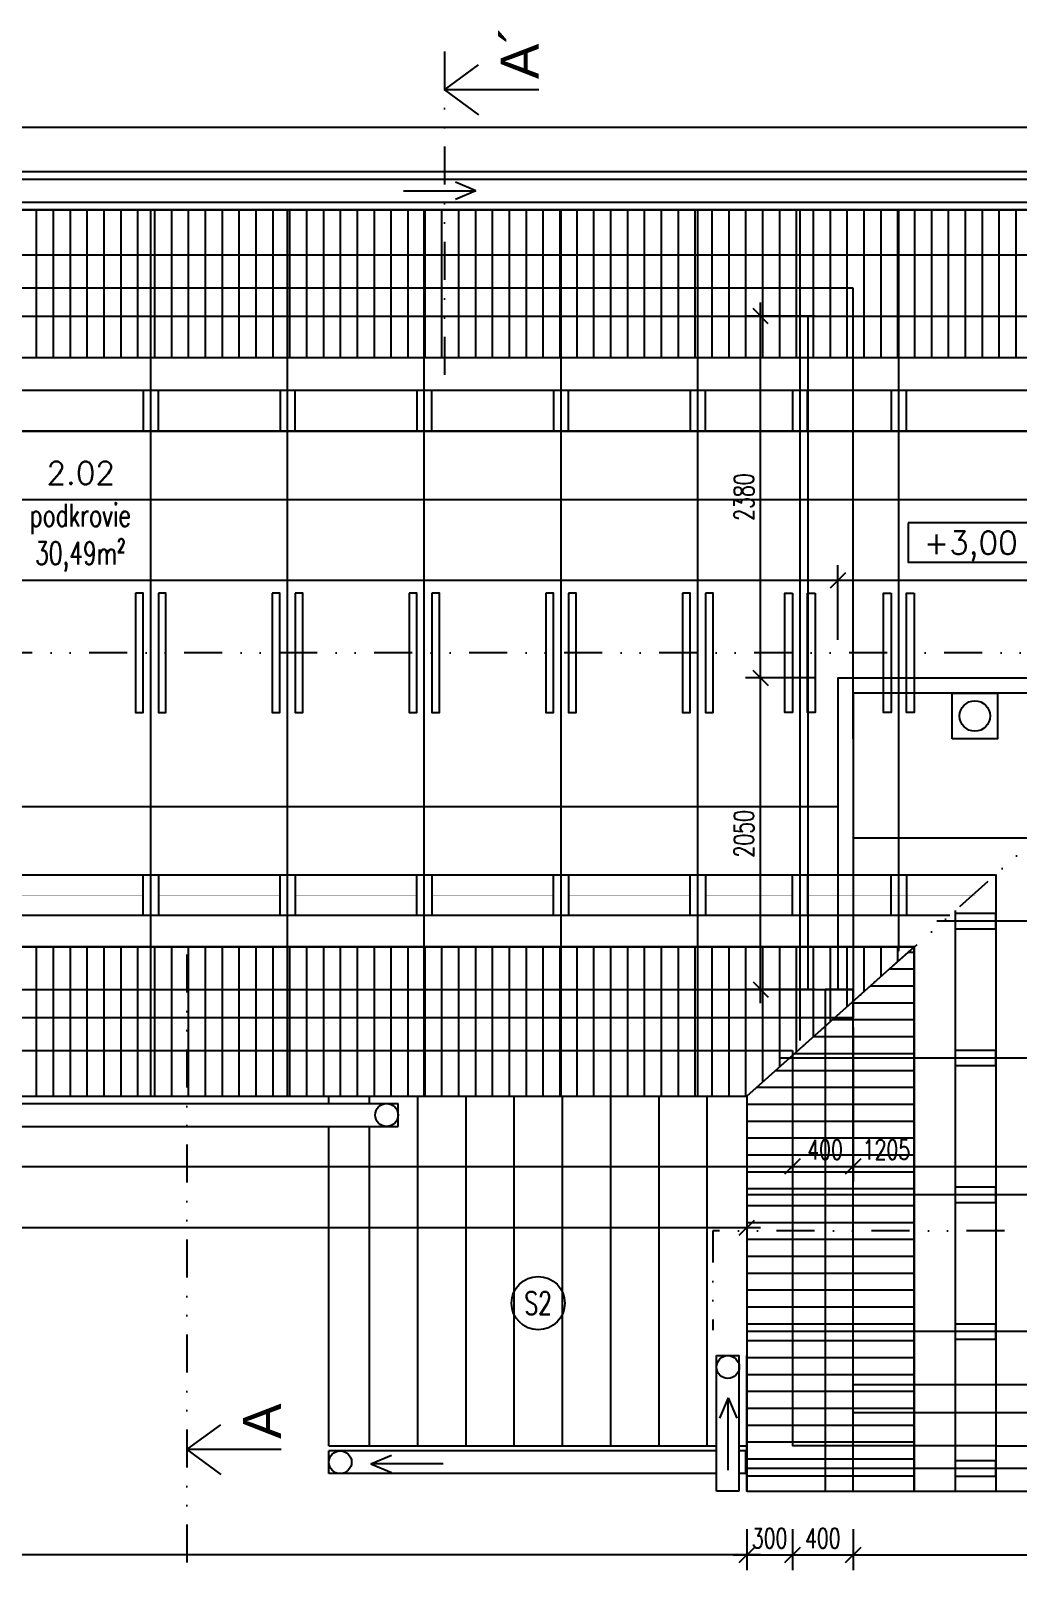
# Model space of a CAD drawing. Header units: millimetres. Extents: x 462666 to 1244237, y 2328025 to 3795663.
# Drawn here: x 1080763 to 1087261, y 2790617 to 2800743 of the extents above; entities that cross this region are included whole.
import ezdxf
from ezdxf.enums import TextEntityAlignment as Align
from ezdxf.lldxf.tags import DXFTag

# ---------------------------------------------------------------- set-up
doc = ezdxf.new("R2010")
doc.units = ezdxf.units.MM
doc.linetypes.add('DIVIDE2', pattern=[0.625, 0.25, -0.125, 0, -0.125, 0, -0.125])
for name, color, linetype in [('DIM_100', 64, 'Continuous'), ('IZH_min_REZ', 6, 'BATTING'), ('KOTY', 96, 'Continuous'), ('MUR_POH', 64, 'Continuous'), ('MUR_REZ', 3, 'Continuous'), ('MUR_ZAK', 64, 'DASHED'), ('NAB_ZAR', 14, 'Continuous'), ('PLO_LIN', 6, 'Continuous'), ('SAN-POH', 151, 'Continuous'), ('TXT_50', 50, 'Continuous'), ('TXT_50_MIESTN', 7, 'Continuous')]:
    doc.layers.add(name, color=color, linetype=linetype)
doc.styles.add('ARIAL', font='arial.ttf', dxfattribs={"height": 250})
doc.styles.add('ROMANS', font='arial.ttf', dxfattribs={"width": 0.85})
doc.styles.add('SIMPLEX', font='SIMPLEX.SHX', dxfattribs={"width": 0.7})
doc.styles.add('SIMPLEX.SHX', font='SIMPLEX.SHX', dxfattribs={"width": 0.7})
doc.linetypes.add('BATTING', pattern='A,0.00254,-2.54,[134,LTYPESHP.SHX,S=2.54,R=0,X=-2.54,Y=0],-5.08,[134,LTYPESHP.SHX,S=2.54,R=180,X=2.54,Y=0],-2.54', length=10.16254)
tags = doc.linetypes.add('DASHDOT', pattern=[25.4, 12.7, -6.35, 0, -6.35]).pattern_tags.tags
tags[10:11] = [DXFTag(74, 4), DXFTag(75, 0), DXFTag(340, '0'), DXFTag(46, 1.0), DXFTag(50, 0.0), DXFTag(44, 0.0), DXFTag(45, 0.0)]
tags[8:9] = [DXFTag(74, 4), DXFTag(75, 0), DXFTag(340, '0'), DXFTag(46, 1.0), DXFTag(50, 0.0), DXFTag(44, 0.0), DXFTag(45, 0.0)]
tags[6:7] = [DXFTag(74, 4), DXFTag(75, 0), DXFTag(340, '0'), DXFTag(46, 1.0), DXFTag(50, 0.0), DXFTag(44, 0.0), DXFTag(45, 0.0)]
tags[4:5] = [DXFTag(74, 4), DXFTag(75, 0), DXFTag(340, '0'), DXFTag(46, 1.0), DXFTag(50, 0.0), DXFTag(44, 0.0), DXFTag(45, 0.0)]
tags = doc.linetypes.add('DASHED', pattern=[0.75, 0.5, -0.25]).pattern_tags.tags
tags[6:7] = [DXFTag(74, 4), DXFTag(75, 0), DXFTag(340, '0'), DXFTag(46, 1.0), DXFTag(50, 0.0), DXFTag(44, 0.0), DXFTag(45, 0.0)]
tags[4:5] = [DXFTag(74, 4), DXFTag(75, 0), DXFTag(340, '0'), DXFTag(46, 1.0), DXFTag(50, 0.0), DXFTag(44, 0.0), DXFTag(45, 0.0)]
doc.dimstyles.new('PAJO1-studia', dxfattribs={"dimtxt": 160, "dimasz": 100, "dimexe": 100, "dimexo": 250, "dimgap": 45, "dimtad": 1, "dimdec": 0, "dimrnd": 5, "dimtxsty": 'ROMANS', "dimblk": 'OBLIQUE', "dimcen": 200, "dimdle": 90, "dimadec": 0, "dimazin": 0, "dimtfac": 1, "dimtdec": 0, "dimtmove": 1, "dimatfit": 3, "dimfxl": 1, "dimarcsym": 0})

# ---------------------------------------------------------------- blocks, each defined once
blk = doc.blocks.new('_OBLIQUE')
at = {"color": 0, "linetype": 'ByBlock'}
blk.add_line((-0.5, -0.5), (0.5, 0.5), dxfattribs=at)
blk = doc.blocks.new('*D341')
at = {"layer": 'Defpoints', "color": 0}
for p in [(1085775, 2794036), (1073882, 2793736), (1085775, 2793273)]:
    blk.add_point(p, dxfattribs=at)
at = {"layer": 'KOTY', "color": 0, "lineweight": -2}
for p, q in [((1085775, 2793786), (1085775, 2793173)), ((1073882, 2793486), (1073882, 2793173)), ((1073792, 2793273), (1085865, 2793273))]:
    blk.add_line(p, q, dxfattribs=at)
at = {"layer": 'KOTY', "color": 0, "lineweight": -2, "xscale": 100, "yscale": 100, "zscale": 100, "rotation": 180}
blk.add_blockref('_OBLIQUE', (1073882, 2793273), dxfattribs=at)
at = {"layer": 'KOTY', "color": 0, "lineweight": -2, "xscale": 100, "yscale": 100, "zscale": 100}
blk.add_blockref('_OBLIQUE', (1085775, 2793273), dxfattribs=at)
at = {"layer": 'KOTY', "color": 0, "insert": (1079829, 2793383), "char_height": 130, "attachment_point": 5, "style": 'SIMPLEX'}
blk.add_mtext('11895', dxfattribs=at)
blk = doc.blocks.new('*D342')
at = {"layer": 'Defpoints', "color": 0}
for p in [(1086175, 2794436), (1085775, 2794003), (1086175, 2793273)]:
    blk.add_point(p, dxfattribs=at)
at = {"layer": 'KOTY', "color": 0, "lineweight": -2}
for p, q in [((1086175, 2794186), (1086175, 2793173)), ((1085775, 2793753), (1085775, 2793173)), ((1085685, 2793273), (1086265, 2793273))]:
    blk.add_line(p, q, dxfattribs=at)
at = {"layer": 'KOTY', "color": 0, "lineweight": -2, "xscale": 100, "yscale": 100, "zscale": 100, "rotation": 180}
blk.add_blockref('_OBLIQUE', (1085775, 2793273), dxfattribs=at)
at = {"layer": 'KOTY', "color": 0, "lineweight": -2, "xscale": 100, "yscale": 100, "zscale": 100}
blk.add_blockref('_OBLIQUE', (1086175, 2793273), dxfattribs=at)
at = {"layer": 'KOTY', "color": 0, "insert": (1085990, 2793383), "char_height": 130, "attachment_point": 5, "style": 'SIMPLEX'}
blk.add_mtext('400', dxfattribs=at)
blk = doc.blocks.new('*D343')
at = {"layer": 'Defpoints', "color": 0}
for p in [(1086175, 2794436), (1087380, 2793633), (1087380, 2793273)]:
    blk.add_point(p, dxfattribs=at)
at = {"layer": 'KOTY', "color": 0, "lineweight": -2}
for p, q in [((1086175, 2794186), (1086175, 2793173)), ((1087380, 2793383), (1087380, 2793173)), ((1086085, 2793273), (1087470, 2793273))]:
    blk.add_line(p, q, dxfattribs=at)
at = {"layer": 'KOTY', "color": 0, "lineweight": -2, "xscale": 100, "yscale": 100, "zscale": 100, "rotation": 180}
blk.add_blockref('_OBLIQUE', (1086175, 2793273), dxfattribs=at)
at = {"layer": 'KOTY', "color": 0, "lineweight": -2, "xscale": 100, "yscale": 100, "zscale": 100}
blk.add_blockref('_OBLIQUE', (1087380, 2793273), dxfattribs=at)
at = {"layer": 'KOTY', "color": 0, "insert": (1086394, 2793383), "char_height": 130, "attachment_point": 5, "style": 'SIMPLEX'}
blk.add_mtext('1205', dxfattribs=at)
blk = doc.blocks.new('*D362')
at = {"layer": 'Defpoints', "color": 0}
for p in [(1086075, 2797128), (1091325, 2796771), (1086075, 2796486)]:
    blk.add_point(p, dxfattribs=at)
at = {"layer": 'KOTY', "color": 0, "lineweight": -2}
for p, q in [((1086075, 2796736), (1086075, 2797228)), ((1091325, 2797021), (1091325, 2797228)), ((1091415, 2797128), (1085985, 2797128))]:
    blk.add_line(p, q, dxfattribs=at)
at = {"layer": 'KOTY', "color": 0, "lineweight": -2, "xscale": 100, "yscale": 100, "zscale": 100, "rotation": 180}
blk.add_blockref('_OBLIQUE', (1086075, 2797128), dxfattribs=at)
at = {"layer": 'KOTY', "color": 0, "lineweight": -2, "xscale": 100, "yscale": 100, "zscale": 100}
blk.add_blockref('_OBLIQUE', (1091325, 2797128), dxfattribs=at)
at = {"layer": 'KOTY', "color": 0, "insert": (1088700, 2797238), "char_height": 130, "attachment_point": 5, "style": 'SIMPLEX'}
blk.add_mtext('5250', dxfattribs=at)
blk = doc.blocks.new('*D363')
at = {"layer": 'Defpoints', "color": 0}
for p in [(1085566, 2796486), (1086175, 2796486), (1086175, 2794436)]:
    blk.add_point(p, dxfattribs=at)
at = {"layer": 'KOTY', "color": 0, "lineweight": -2}
for p, q in [((1085566, 2794346), (1085566, 2796576)), ((1085925, 2796486), (1085466, 2796486)), ((1085925, 2794436), (1085466, 2794436))]:
    blk.add_line(p, q, dxfattribs=at)
at = {"layer": 'KOTY', "color": 0, "lineweight": -2, "xscale": 100, "yscale": 100, "zscale": 100}
for p, rotation in [((1085566, 2796486), 90), ((1085566, 2794436), 270)]:
    blk.add_blockref('_OBLIQUE', p, dxfattribs=dict(at, rotation=rotation))
at = {"layer": 'KOTY', "color": 0, "insert": (1085456, 2795461), "char_height": 130, "attachment_point": 5, "rotation": 90, "style": 'SIMPLEX'}
blk.add_mtext('2050', dxfattribs=at)
blk = doc.blocks.new('*D364')
at = {"layer": 'Defpoints', "color": 0}
for p in [(1085566, 2798866), (1086175, 2798866), (1086175, 2796486)]:
    blk.add_point(p, dxfattribs=at)
at = {"layer": 'KOTY', "color": 0, "lineweight": -2}
for p, q in [((1085566, 2796396), (1085566, 2798956)), ((1085925, 2798866), (1085466, 2798866)), ((1085925, 2796486), (1085466, 2796486))]:
    blk.add_line(p, q, dxfattribs=at)
at = {"layer": 'KOTY', "color": 0, "lineweight": -2, "xscale": 100, "yscale": 100, "zscale": 100}
for p, rotation in [((1085566, 2798866), 90), ((1085566, 2796486), 270)]:
    blk.add_blockref('_OBLIQUE', p, dxfattribs=dict(at, rotation=rotation))
at = {"layer": 'KOTY', "color": 0, "insert": (1085456, 2797676), "char_height": 130, "attachment_point": 5, "rotation": 90, "style": 'SIMPLEX'}
blk.add_mtext('2380', dxfattribs=at)
blk = doc.blocks.new('*D365')
at = {"layer": 'Defpoints', "color": 0}
for p in [(1073882, 2797130), (1073882, 2797128), (1086075, 2796486)]:
    blk.add_point(p, dxfattribs=at)
at = {"layer": 'KOTY', "color": 0, "lineweight": -2}
for p, q in [((1086075, 2796736), (1086075, 2797228)), ((1086165, 2797128), (1073792, 2797128)), ((1073882, 2796880), (1073882, 2797028))]:
    blk.add_line(p, q, dxfattribs=at)
at = {"layer": 'KOTY', "color": 0, "lineweight": -2, "xscale": 100, "yscale": 100, "zscale": 100, "rotation": 180}
blk.add_blockref('_OBLIQUE', (1073882, 2797128), dxfattribs=at)
at = {"layer": 'KOTY', "color": 0, "lineweight": -2, "xscale": 100, "yscale": 100, "zscale": 100}
blk.add_blockref('_OBLIQUE', (1086075, 2797128), dxfattribs=at)
at = {"layer": 'KOTY', "color": 0, "insert": (1079979, 2797238), "char_height": 130, "attachment_point": 5, "style": 'SIMPLEX'}
blk.add_mtext('12195', dxfattribs=at)
blk = doc.blocks.new('*D366')
at = {"layer": 'Defpoints', "color": 0}
for p in [(1067003, 2793736), (1085475, 2793736), (1085475, 2792870)]:
    blk.add_point(p, dxfattribs=at)
at = {"layer": 'KOTY', "color": 0, "lineweight": -2}
for p, q in [((1067003, 2793486), (1067003, 2792770)), ((1085475, 2793486), (1085475, 2792770)), ((1066913, 2792870), (1085565, 2792870))]:
    blk.add_line(p, q, dxfattribs=at)
at = {"layer": 'KOTY', "color": 0, "lineweight": -2, "xscale": 100, "yscale": 100, "zscale": 100, "rotation": 180}
blk.add_blockref('_OBLIQUE', (1067003, 2792870), dxfattribs=at)
at = {"layer": 'KOTY', "color": 0, "lineweight": -2, "xscale": 100, "yscale": 100, "zscale": 100}
blk.add_blockref('_OBLIQUE', (1085475, 2792870), dxfattribs=at)
at = {"layer": 'KOTY', "color": 0, "insert": (1076239, 2792980), "char_height": 130, "attachment_point": 5, "style": 'SIMPLEX'}
blk.add_mtext('18470', dxfattribs=at)
blk = doc.blocks.new('*D367')
at = {"layer": 'Defpoints', "color": 0}
for p in [(1085475, 2791136), (1085775, 2791136), (1085775, 2790717)]:
    blk.add_point(p, dxfattribs=at)
at = {"layer": 'KOTY', "color": 0, "lineweight": -2}
for p, q in [((1085475, 2790886), (1085475, 2790617)), ((1085775, 2790886), (1085775, 2790617)), ((1085385, 2790717), (1085865, 2790717))]:
    blk.add_line(p, q, dxfattribs=at)
at = {"layer": 'KOTY', "color": 0, "lineweight": -2, "xscale": 100, "yscale": 100, "zscale": 100, "rotation": 180}
blk.add_blockref('_OBLIQUE', (1085475, 2790717), dxfattribs=at)
at = {"layer": 'KOTY', "color": 0, "lineweight": -2, "xscale": 100, "yscale": 100, "zscale": 100}
blk.add_blockref('_OBLIQUE', (1085775, 2790717), dxfattribs=at)
at = {"layer": 'KOTY', "color": 0, "insert": (1085625, 2790827), "char_height": 130, "attachment_point": 5, "style": 'SIMPLEX'}
blk.add_mtext('300', dxfattribs=at)
blk = doc.blocks.new('*D368')
at = {"layer": 'Defpoints', "color": 0}
for p in [(1085775, 2791136), (1086175, 2791136), (1086175, 2790717)]:
    blk.add_point(p, dxfattribs=at)
at = {"layer": 'KOTY', "color": 0, "lineweight": -2}
for p, q in [((1085775, 2790886), (1085775, 2790617)), ((1086175, 2790886), (1086175, 2790617)), ((1085685, 2790717), (1086265, 2790717))]:
    blk.add_line(p, q, dxfattribs=at)
at = {"layer": 'KOTY', "color": 0, "lineweight": -2, "xscale": 100, "yscale": 100, "zscale": 100, "rotation": 180}
blk.add_blockref('_OBLIQUE', (1085775, 2790717), dxfattribs=at)
at = {"layer": 'KOTY', "color": 0, "lineweight": -2, "xscale": 100, "yscale": 100, "zscale": 100}
blk.add_blockref('_OBLIQUE', (1086175, 2790717), dxfattribs=at)
at = {"layer": 'KOTY', "color": 0, "insert": (1085975, 2790827), "char_height": 130, "attachment_point": 5, "style": 'SIMPLEX'}
blk.add_mtext('400', dxfattribs=at)
blk = doc.blocks.new('*D369')
at = {"layer": 'Defpoints', "color": 0}
for p in [(1086175, 2791136), (1091325, 2790922), (1091325, 2790717)]:
    blk.add_point(p, dxfattribs=at)
at = {"layer": 'KOTY', "color": 0, "lineweight": -2}
for p, q in [((1086175, 2790886), (1086175, 2790617)), ((1086085, 2790717), (1091415, 2790717)), ((1091325, 2790672), (1091325, 2790617))]:
    blk.add_line(p, q, dxfattribs=at)
at = {"layer": 'KOTY', "color": 0, "lineweight": -2, "xscale": 100, "yscale": 100, "zscale": 100, "rotation": 180}
blk.add_blockref('_OBLIQUE', (1086175, 2790717), dxfattribs=at)
at = {"layer": 'KOTY', "color": 0, "lineweight": -2, "xscale": 100, "yscale": 100, "zscale": 100}
blk.add_blockref('_OBLIQUE', (1091325, 2790717), dxfattribs=at)
at = {"layer": 'KOTY', "color": 0, "insert": (1088750, 2790827), "char_height": 130, "attachment_point": 5, "style": 'SIMPLEX'}
blk.add_mtext('5150', dxfattribs=at)
blk = doc.blocks.new('*D375')
at = {"layer": 'Defpoints', "color": 0}
for p in [(1091725, 2799818), (1067303, 2799566), (1091725, 2799566)]:
    blk.add_point(p, dxfattribs=at)
at = {"layer": 'KOTY', "color": 0, "lineweight": -2}
for p, q in [((1067303, 2799816), (1067303, 2799918)), ((1091725, 2799816), (1091725, 2799918)), ((1067213, 2799818), (1091815, 2799818))]:
    blk.add_line(p, q, dxfattribs=at)
at = {"layer": 'KOTY', "color": 0, "lineweight": -2, "xscale": 100, "yscale": 100, "zscale": 100, "rotation": 180}
blk.add_blockref('_OBLIQUE', (1067303, 2799818), dxfattribs=at)
at = {"layer": 'KOTY', "color": 0, "lineweight": -2, "xscale": 100, "yscale": 100, "zscale": 100}
blk.add_blockref('_OBLIQUE', (1091725, 2799818), dxfattribs=at)
at = {"layer": 'KOTY', "color": 0, "insert": (1079514, 2799928), "char_height": 130, "attachment_point": 5, "style": 'SIMPLEX'}
blk.add_mtext('24420', dxfattribs=at)
blk = doc.blocks.new('*D377')
at = {"layer": 'Defpoints', "color": 0}
for p in [(1092025, 2800109), (1067003, 2799566), (1092025, 2799566)]:
    blk.add_point(p, dxfattribs=at)
at = {"layer": 'KOTY', "color": 0, "lineweight": -2}
for p, q in [((1067003, 2799816), (1067003, 2800209)), ((1092025, 2799816), (1092025, 2800209)), ((1066913, 2800109), (1092115, 2800109))]:
    blk.add_line(p, q, dxfattribs=at)
at = {"layer": 'KOTY', "color": 0, "lineweight": -2, "xscale": 100, "yscale": 100, "zscale": 100, "rotation": 180}
blk.add_blockref('_OBLIQUE', (1067003, 2800109), dxfattribs=at)
at = {"layer": 'KOTY', "color": 0, "lineweight": -2, "xscale": 100, "yscale": 100, "zscale": 100}
blk.add_blockref('_OBLIQUE', (1092025, 2800109), dxfattribs=at)
at = {"layer": 'KOTY', "color": 0, "insert": (1079514, 2800219), "char_height": 130, "attachment_point": 5, "style": 'SIMPLEX'}
blk.add_mtext('25020', dxfattribs=at)
blk = doc.blocks.new('*D393')
at = {"layer": 'Defpoints', "color": 0}
for p in [(1067003, 2791114), (1085475, 2791136), (1067003, 2790717)]:
    blk.add_point(p, dxfattribs=at)
at = {"layer": 'KOTY', "color": 0, "lineweight": -2}
for p, q in [((1067003, 2790864), (1067003, 2790617)), ((1085475, 2790886), (1085475, 2790617)), ((1085565, 2790717), (1066913, 2790717))]:
    blk.add_line(p, q, dxfattribs=at)
at = {"layer": 'KOTY', "color": 0, "lineweight": -2, "xscale": 100, "yscale": 100, "zscale": 100, "rotation": 180}
blk.add_blockref('_OBLIQUE', (1067003, 2790717), dxfattribs=at)
at = {"layer": 'KOTY', "color": 0, "lineweight": -2, "xscale": 100, "yscale": 100, "zscale": 100}
blk.add_blockref('_OBLIQUE', (1085475, 2790717), dxfattribs=at)
at = {"layer": 'KOTY', "color": 0, "insert": (1076239, 2790827), "char_height": 130, "attachment_point": 5, "style": 'SIMPLEX'}
blk.add_mtext('18470', dxfattribs=at)

msp = doc.modelspace()

# ---------------------------------------------------------------- hatches: boundary and pattern name
at = {"layer": 'MUR_POH', "linetype": 'ByBlock', "ltscale": 50}
h = msp.add_hatch(dxfattribs=at)
h.set_pattern_fill('ANSI31', color=8, scale=35, angle=45, style=0)
h.paths.add_polyline_path([(1067002.7, 2798592.7), (1067002.7, 2799566.1), (1092025.2, 2799566.1), (1092025.2, 2798592.7)])
h = msp.add_hatch(dxfattribs=at)
h.set_pattern_fill('ANSI31', color=8, scale=35, angle=45, style=0)
h.paths.add_polyline_path([(1086577.3, 2794716.7), (1067002.7, 2794716.7), (1067002.7, 2793735.8), (1085475.2, 2793735.8)])
h = msp.add_hatch(dxfattribs=at)
h.set_pattern_fill('ANSI31', color=8, scale=35, angle=-45, style=0)
h.paths.add_polyline_path([(1086577.3, 2794716.7), (1085475.2, 2793735.8), (1085475.2, 2791135.8), (1086577.3, 2791135.8)])

# ---------------------------------------------------------------- linework, layer by layer
at = {"layer": 'IZH_min_REZ', "ltscale": 13}
for points in [[(1080702.7, 2798243.7, 1, 1, 0), (1081502.7, 2798243.7, 1, 1, 0)], [(1081602.7, 2798243.7, 1, 1, 0), (1082403.8, 2798243.7, 1, 1, 0)], [(1082503.8, 2798243.7, 1, 1, 0), (1083302.7, 2798243.7, 1, 1, 0)], [(1083402.7, 2798243.7, 1, 1, 0), (1084202.7, 2798243.7, 1, 1, 0)], [(1084302.7, 2798243.7, 1, 1, 0), (1085102.7, 2798243.7, 1, 1, 0)], [(1085202.7, 2798243.7, 1, 1, 0), (1085775.2, 2798243.7, 1, 1, 0)], [(1085875.2, 2798243.7, 1, 1, 0), (1086425.2, 2798243.7, 1, 1, 0)], [(1086525.2, 2798243.7, 1, 1, 0), (1087325.2, 2798243.7, 1, 1, 0)], [(1087246.2, 2791435.8, 1, 1, 0), (1087246.2, 2795312.2, 1, 1, 0)], [(1081502.7, 2795057.5, 1, 1, 0), (1080702.7, 2795057.5, 1, 1, 0)], [(1082403.8, 2795057.5, 1, 1, 0), (1081602.7, 2795057.5, 1, 1, 0)], [(1083302.7, 2795057.5, 1, 1, 0), (1082503.8, 2795057.5, 1, 1, 0)], [(1084202.7, 2795057.5, 1, 1, 0), (1083402.7, 2795057.5, 1, 1, 0)], [(1085102.7, 2795057.5, 1, 1, 0), (1084302.7, 2795057.5, 1, 1, 0)], [(1085775.2, 2795057.5, 1, 1, 0), (1085202.7, 2795057.5, 1, 1, 0)], [(1086979.2, 2795057.5, 1, 1, 0), (1085875.2, 2795057.5, 1, 1, 0)], [(1086979.2, 2794935.9, 1, 1, 0), (1086979.2, 2795074.5, 1, 1, 0)], [(1086979.2, 2794035.9, 1, 1, 0), (1086979.2, 2794835.9, 1, 1, 0)], [(1086979.2, 2793135.9, 1, 1, 0), (1086979.2, 2793935.9, 1, 1, 0)], [(1086979.2, 2792235.9, 1, 1, 0), (1086979.2, 2793035.9, 1, 1, 0)], [(1086979.2, 2791335.9, 1, 1, 0), (1086979.2, 2792135.9, 1, 1, 0)]]:
    msp.add_lwpolyline(points, format="xyseb", dxfattribs=at)
at = {"layer": 'IZH_min_REZ', "ltscale": 12, "const_width": 1}
msp.add_lwpolyline([(1087246.2, 2795312.2), (1086175.2, 2795312.2)], dxfattribs=at)
at = {"layer": 'KOTY'}
for p, q in [((1083215.6, 2799690.6), (1083692.3, 2799690.6)), ((1083692.3, 2799690.6), (1083557.3, 2799748.2)), ((1083692.3, 2799690.6), (1083557.3, 2799633)), ((1085352.4, 2791751.5), (1085294.7, 2791616.4)), ((1085352.4, 2791751.5), (1085410, 2791616.4)), ((1085352.4, 2791274.7), (1085352.4, 2791751.5)), ((1083000.9, 2791316.7), (1083136, 2791374.3)), ((1083477.7, 2791316.7), (1083000.9, 2791316.7)), ((1083000.9, 2791316.7), (1083136, 2791259.1))]:
    msp.add_line(p, q, dxfattribs=at)
at = {"layer": 'MUR_POH', "color": 8, "linetype": 'DASHED', "ltscale": 250}
msp.add_line((1067302.7, 2794035.8), (1085775.2, 2794035.8), dxfattribs=at)
at = {"layer": 'MUR_POH', "color": 8, "linetype": 'ByBlock', "ltscale": 250}
for p, q in [((1082992.5, 2793685.8), (1082992.5, 2793735.8)), ((1083310, 2791435.8), (1083310, 2793735.8)), ((1083627.5, 2791435.8), (1083627.5, 2793735.8)), ((1083945, 2791435.8), (1083945, 2793735.8)), ((1084262.5, 2791435.8), (1084262.5, 2793735.8)), ((1084580, 2791435.8), (1084580, 2793735.8)), ((1084897.5, 2791435.8), (1084897.5, 2793735.8)), ((1085215, 2791435.8), (1085215, 2793735.8)), ((1082992.5, 2791435.8), (1082992.5, 2793535.8))]:
    msp.add_line(p, q, dxfattribs=at)
at = {"layer": 'MUR_POH', "color": 8, "linetype": 'ByBlock', "ltscale": 250, "flags": 128}
for points in [[(1067002.7, 2799766.1), (1092025.2, 2799766.1)], [(1067002.7, 2799616.1), (1092025.2, 2799616.1)], [(1082725.2, 2793685.8), (1082725.2, 2793735.8)], [(1082725.2, 2793685.8), (1082725.2, 2793735.8)], [(1067002.7, 2793685.8), (1083179.8, 2793685.8)], [(1083179.8, 2793535.8), (1083179.8, 2793685.8)], [(1067002.7, 2793535.8), (1083179.8, 2793535.8)], [(1082725.2, 2791435.8), (1082725.2, 2793535.8)], [(1085275.2, 2791135.8), (1085275.2, 2792028)], [(1085275.2, 2792028), (1085425.2, 2792028)], [(1085425.2, 2791135.8), (1085425.2, 2792028)], [(1085475.2, 2791135.8), (1085475.2, 2792028)], [(1082724.4, 2791252.1), (1082724.4, 2791402.1)], [(1085275.2, 2791402.1), (1082724.4, 2791402.1)], [(1082725.2, 2791435.8), (1085275.2, 2791435.8)], [(1085425.2, 2791435.8), (1085475.2, 2791435.8)], [(1085466.8, 2791402.1), (1085425.2, 2791402.1)], [(1085466.8, 2791402.1), (1085466.8, 2791252.1)], [(1085275.2, 2791252.1), (1082724.4, 2791252.1)], [(1085466.8, 2791252.1), (1085425.2, 2791252.1)], [(1085425.2, 2791135.8), (1085275.2, 2791135.8)]]:
    msp.add_lwpolyline(points, dxfattribs=at)
at = {"layer": 'MUR_POH', "color": 8, "linetype": 'ByBlock', "ltscale": 50, "flags": 128}
for points in [[(1085475.2, 2793735.8), (1085475.2, 2791135.8), (1092025.2, 2791135.8), (1092025.2, 2799566.1), (1067002.7, 2799566.1), (1067002.7, 2798110.2)], [(1067002.7, 2795191.5), (1067002.7, 2793735.8), (1085475.2, 2793735.8)]]:
    msp.add_lwpolyline(points, dxfattribs=at)
at = {"layer": 'MUR_POH', "linetype": 'DASHDOT', "ltscale": 10}
for points in [[(1081552.7, 2793735.8), (1081552.7, 2799566.1)], [(1082452.7, 2793735.8), (1082452.7, 2799566.1)], [(1083352.7, 2793735.8), (1083352.7, 2799566.1)], [(1084252.7, 2793735.8), (1084252.7, 2799566.1)], [(1085152.7, 2793735.8), (1085152.7, 2799566.1)], [(1085825.2, 2794101.1), (1085825.2, 2799566.1)], [(1086475.2, 2794689.6), (1086475.2, 2799566.1)], [(1085878, 2794435.8), (1085878, 2796085.7)], [(1090775, 2794885.9), (1086725.4, 2794885.9)], [(1091807.5, 2793985.9), (1085693, 2793985.9)], [(1092025.2, 2793085.9), (1085475.2, 2793085.9)], [(1092025.2, 2792185.9), (1085475.2, 2792185.9)], [(1092025.2, 2791285.9), (1085475.2, 2791285.9)]]:
    msp.add_lwpolyline(points, dxfattribs=at)
at = {"layer": 'MUR_POH', "color": 8, "linetype": 'DASHED', "ltscale": 250, "flags": 128}
for points in [[(1090387.7, 2791435.8), (1091725.2, 2791435.8), (1091725.2, 2799266.1), (1067302.7, 2799266.1), (1067302.7, 2797075.9)], [(1067702.7, 2794435.8), (1067702.7, 2798866.1), (1091325.2, 2798866.1), (1091325.2, 2791835.8), (1090120.6, 2791835.8)], [(1085878, 2796085.7), (1085878, 2798866.1)], [(1086175.2, 2796085.7), (1086175.2, 2798866.1)], [(1086175.2, 2791135.8), (1086175.2, 2794435.8), (1085990.2, 2794435.8), (1085990.2, 2791135.8)], [(1085775.2, 2794035.8), (1085775.2, 2791435.8)], [(1087379.8, 2791835.8), (1086175.2, 2791835.8)], [(1087112.7, 2791650.8), (1086175.2, 2791650.8)], [(1087112.7, 2791435.8), (1085775.2, 2791435.8)]]:
    msp.add_lwpolyline(points, dxfattribs=at)
for points in [[(1086175.2, 2799050.9), (1067002.7, 2799050.9), (1067002.7, 2798865.9), (1086175.2, 2798865.9)], [(1086175.2, 2794250.8), (1067002.7, 2794250.8), (1067002.7, 2794435.8), (1086175.2, 2794435.8)]]:
    msp.add_lwpolyline(points, close=True, dxfattribs=at)
at = {"layer": 'MUR_POH', "linetype": 'DASHDOT', "ltscale": 10}
for points in [[(1081452.7, 2797042.7), (1081452.7, 2796259.2), (1081502.7, 2796259.2), (1081502.7, 2797042.7)], [(1081602.7, 2797042.7), (1081602.7, 2796259.2), (1081652.7, 2796259.2), (1081652.7, 2797042.7)], [(1082352.7, 2797042.7), (1082352.7, 2796259.2), (1082402.7, 2796259.2), (1082402.7, 2797042.7)], [(1082502.7, 2797042.7), (1082502.7, 2796259.2), (1082552.7, 2796259.2), (1082552.7, 2797042.7)], [(1083252.7, 2797042.7), (1083252.7, 2796259.2), (1083302.7, 2796259.2), (1083302.7, 2797042.7)], [(1083402.7, 2797042.7), (1083402.7, 2796259.2), (1083452.7, 2796259.2), (1083452.7, 2797042.7)], [(1084152.7, 2797042.7), (1084152.7, 2796259.2), (1084202.7, 2796259.2), (1084202.7, 2797042.7)], [(1084302.7, 2797042.7), (1084302.7, 2796259.2), (1084352.7, 2796259.2), (1084352.7, 2797042.7)], [(1085052.7, 2797042.7), (1085052.7, 2796259.2), (1085102.7, 2796259.2), (1085102.7, 2797042.7)], [(1085202.7, 2797042.7), (1085202.7, 2796259.2), (1085252.7, 2796259.2), (1085252.7, 2797042.7)], [(1085775.2, 2797042.7), (1085775.2, 2796259.2), (1085725.2, 2796259.2), (1085725.2, 2797042.7)], [(1085925.2, 2797042.7), (1085925.2, 2796259.2), (1085875.2, 2796259.2), (1085875.2, 2797042.7)], [(1086425.2, 2797042.7), (1086425.2, 2796259.2), (1086375.2, 2796259.2), (1086375.2, 2797042.7)], [(1086575.2, 2797042.7), (1086575.2, 2796259.2), (1086525.2, 2796259.2), (1086525.2, 2797042.7)]]:
    msp.add_lwpolyline(points, close=True, dxfattribs=at)
at = {"layer": 'MUR_POH', "color": 8, "linetype": 'ByBlock', "ltscale": 250}
for centre in [(1083104.8, 2793610.8), (1085350.2, 2791953), (1082799.4, 2791327.1)]:
    msp.add_circle(centre, 75, dxfattribs=at)
at = {"layer": 'MUR_REZ'}
for p, q in [((1092025.2, 2798592.7), (1067002.7, 2798592.7)), ((1091325.2, 2798110.2), (1073882.1, 2798110.2)), ((1073882.1, 2795191.5), (1086075.2, 2795191.5))]:
    msp.add_line(p, q, dxfattribs=at)
at = {"layer": 'MUR_REZ', "linetype": 'DIVIDE2', "ltscale": 1000}
msp.add_line((1092025.2, 2796650.8), (1067002.7, 2796650.8), dxfattribs=at)
at = {"layer": 'MUR_REZ', "linetype": 'DIVIDE2', "ltscale": 1000, "flags": 128}
for points in [[(1083486.5, 2800606.1), (1083486.5, 2798371.6)], [(1085475.2, 2793735.8), (1088750.2, 2796650.9)], [(1081790.8, 2794667.8), (1081790.8, 2790643.6)], [(1087170.4, 2792848.4), (1085251.7, 2792848.4), (1085251.7, 2792195.3)]]:
    msp.add_lwpolyline(points, dxfattribs=at)
at = {"layer": 'MUR_REZ', "flags": 128}
for points in [[(1084105.9, 2800354.8), (1083486.5, 2800354.8), (1083708.5, 2800518.4)], [(1084105.9, 2800354.8), (1083486.5, 2800354.8), (1083708.5, 2800191.2)], [(1073882.1, 2798110.2), (1091325.2, 2798110.2)], [(1086075.2, 2794435.8), (1086075.2, 2796485.7), (1091325.2, 2796485.7)], [(1091325.2, 2796385.7), (1086175.2, 2796385.7), (1086175.2, 2794435.8)], [(1087379.8, 2795431.1), (1086175.2, 2795431.1)], [(1067002.7, 2794716.7), (1086577.3, 2794716.7), (1086577.3, 2791135.8)], [(1082411.5, 2791409.9), (1081790.8, 2791409.9), (1082012.9, 2791573.6)], [(1082411.5, 2791409.9), (1081790.8, 2791409.9), (1082012.9, 2791246.3)], [(1087112.7, 2791435.8), (1090387.7, 2791435.8)]]:
    msp.add_lwpolyline(points, dxfattribs=at)
for points in [[(1081602.7, 2798377.2), (1081502.7, 2798377.2), (1081502.7, 2798110.2), (1081602.7, 2798110.2)], [(1082503.8, 2798377.2), (1082403.8, 2798377.2), (1082403.8, 2798110.2), (1082503.8, 2798110.2)], [(1083402.7, 2798377.2), (1083302.7, 2798377.2), (1083302.7, 2798110.2), (1083402.7, 2798110.2)], [(1084302.7, 2798377.2), (1084202.7, 2798377.2), (1084202.7, 2798110.2), (1084302.7, 2798110.2)], [(1085202.7, 2798377.2), (1085102.7, 2798377.2), (1085102.7, 2798110.2), (1085202.7, 2798110.2)], [(1085875.2, 2798377.2), (1085775.2, 2798377.2), (1085775.2, 2798110.2), (1085875.2, 2798110.2)], [(1086525.2, 2798377.2), (1086425.2, 2798377.2), (1086425.2, 2798110.2), (1086525.2, 2798110.2)], [(1086825.6, 2796085.7), (1086825.6, 2796385.7), (1087125.6, 2796385.7), (1087125.6, 2796085.7)], [(1081602.7, 2794924.4), (1081502.7, 2794924.4), (1081502.7, 2795191.5), (1081602.7, 2795191.5)], [(1082503.8, 2794924.4), (1082403.8, 2794924.4), (1082403.8, 2795191.5), (1082503.8, 2795191.5)], [(1083402.7, 2794924.4), (1083302.7, 2794924.4), (1083302.7, 2795191.5), (1083402.7, 2795191.5)], [(1084302.7, 2794924.4), (1084202.7, 2794924.4), (1084202.7, 2795191.5), (1084302.7, 2795191.5)], [(1085202.7, 2794924.4), (1085102.7, 2794924.4), (1085102.7, 2795191.5), (1085202.7, 2795191.5)], [(1085875.2, 2794924.4), (1085775.2, 2794924.4), (1085775.2, 2795191.5), (1085875.2, 2795191.5)], [(1086525.2, 2794924.4), (1086425.2, 2794924.4), (1086425.2, 2795191.5), (1086525.2, 2795191.5)], [(1086845.6, 2794935.9), (1086845.6, 2794835.9), (1087112.7, 2794835.9), (1087112.7, 2794935.9)], [(1086845.6, 2794035.9), (1086845.6, 2793935.9), (1087112.7, 2793935.9), (1087112.7, 2794035.9)], [(1086845.6, 2793135.9), (1086845.6, 2793035.9), (1087112.7, 2793035.9), (1087112.7, 2793135.9)], [(1086845.6, 2792235.9), (1086845.6, 2792135.9), (1087112.7, 2792135.9), (1087112.7, 2792235.9)], [(1086845.6, 2791335.9), (1086845.6, 2791235.9), (1087112.7, 2791235.9), (1087112.7, 2791335.9)]]:
    msp.add_lwpolyline(points, close=True, dxfattribs=at)
at = {"layer": 'MUR_ZAK', "ltscale": 175, "flags": 128}
for points in [[(1067002.7, 2797660.6), (1091325.2, 2797660.6)], [(1067002.7, 2795641.3), (1086075.2, 2795641.3)]]:
    msp.add_lwpolyline(points, dxfattribs=at)
at = {"layer": 'NAB_ZAR'}
msp.add_circle((1086975.6, 2796235.7), 100, dxfattribs=at)
at = {"layer": 'PLO_LIN', "color": 1}
for p, q in [((1092025.2, 2798377.2), (1067002.7, 2798377.2)), ((1086810.6, 2794924.4), (1067002.7, 2794924.4))]:
    msp.add_line(p, q, dxfattribs=at)
for points in [[(1067002.7, 2798592.7), (1067002.7, 2799566.1), (1092025.2, 2799566.1), (1092025.2, 2798592.7)], [(1086537.4, 2797505.7), (1086537.4, 2797246.7), (1087460.6, 2797246.7), (1087460.6, 2797505.7)], [(1086577.3, 2794716.7), (1067002.7, 2794716.7), (1067002.7, 2793735.8), (1085475.2, 2793735.8)], [(1086577.3, 2794716.7), (1085475.2, 2793735.8), (1085475.2, 2791135.8), (1086577.3, 2791135.8)]]:
    msp.add_lwpolyline(points, close=True, dxfattribs=at)
for points in [[(1086075.2, 2795191.5), (1087110.6, 2795191.5)], [(1087112.7, 2795193.4), (1087112.7, 2791135.8)], [(1086845.6, 2794955.6), (1086845.6, 2791135.8)]]:
    msp.add_lwpolyline(points, dxfattribs=at)
at = {"layer": 'PLO_LIN', "color": 252}
msp.add_lwpolyline([(1090387.7, 2791650.8), (1087112.7, 2791650.8)], dxfattribs=at)
at = {"layer": 'SAN-POH', "flags": 128}
msp.add_lwpolyline([(1085425.2, 2791435.8), (1085475.2, 2791435.8)], dxfattribs=at)
at = {"layer": 'TXT_50', "color": 252}
msp.add_circle((1084102.1, 2792373.5), 175.2, dxfattribs=at)

# ---------------------------------------------------------------- texts
at = {"layer": 'DIM_100', "color": 1, "style": 'SIMPLEX'}
msp.add_text('2.02', height=150, dxfattribs=at).set_placement((1081092, 2797759.1), align=Align.CENTER)
at = {"layer": 'DIM_100', "color": 1, "insert": (1081088.7, 2797409.1), "char_height": 150, "attachment_point": 5, "style": 'SIMPLEX'}
msp.add_mtext('{podkrovie\\P30,49m²}', dxfattribs=at)
at = {"layer": 'DIM_100', "color": 1, "style": 'SIMPLEX', "flags": 12}
msp.add_attdef('+3,00', text='-0.120', height=150, dxfattribs=at).set_placement((1086948.4, 2797255.6), align=Align.BOTTOM_CENTER)
at = {"layer": 'TXT_50', "color": 252, "style": 'SIMPLEX.SHX', "width": 0.7}
msp.add_text('S2', height=150, dxfattribs=at).set_placement((1084102.1, 2792373.5), align=Align.MIDDLE_CENTER)
at = {"layer": 'TXT_50_MIESTN', "style": 'ARIAL'}
for s, p in [('A´', (1084105.6, 2800425.6)), ('A', (1082409.9, 2791480.7))]:
    msp.add_text(s, height=250, rotation=90, dxfattribs=at).set_placement(p)

# ---------------------------------------------------------------- dimensions: what is measured, and where the dimension line sits
at = {"layer": 'KOTY'}
for base, p1, p2, picture, middle in [((1092025.2064, 2800109.363), (1067002.7123, 2799566.1179), (1092025.2064, 2799566.1179), '*D377', (1079513.9594, 2800219.363)), ((1091725.2064, 2799817.7807), (1067302.7123, 2799566.1179), (1091725.2064, 2799566.1179), '*D375', (1079513.9594, 2799927.7807)), ((1073882.1, 2797128.5), (1086075.2, 2796485.7), (1073882.1, 2797130.3), '*D365', (1079978.7, 2797238.5)), ((1086075.2, 2797128.5), (1091325.2, 2796770.6), (1086075.2, 2796485.7), '*D362', (1088700.2, 2797238.5)), ((1085775.2, 2793273.4), (1073882.1, 2793735.8), (1085775.2, 2794035.8), '*D341', (1079828.7, 2793383.4)), ((1085475.2064, 2792870.3201), (1067002.7123, 2793735.7627), (1085475.2064, 2793735.7627), '*D366', (1076238.9594, 2792980.3201)), ((1067002.7123, 2790716.5976), (1085475.2064, 2791135.8021), (1067002.7123, 2791114.3533), '*D393', (1076238.9594, 2790826.5976)), ((1086175.2, 2790716.6), (1085775.2, 2791135.8), (1086175.2, 2791135.8), '*D368', (1085975.2, 2790826.6)), ((1091325.2, 2790716.6), (1086175.2, 2791135.8), (1091325.2, 2790921.9), '*D369', (1088750.2, 2790826.6))]:
    dim = msp.add_linear_dim(base=base, p1=p1, p2=p2, dimstyle='PAJO1-studia', override={"dimtxt": 130, "dimtxsty": 'SIMPLEX'}, dxfattribs=at)
    dim.commit()
    dim.dimension.update_dxf_attribs({"geometry": picture, "text_midpoint": middle})
for base, p1, p2, picture, middle in [((1085565.6, 2798865.9), (1086175.2, 2796485.7), (1086175.2, 2798865.9), '*D364', (1085455.6, 2797675.8)), ((1085565.6, 2796485.7), (1086175.2, 2794435.8), (1086175.2, 2796485.7), '*D363', (1085455.6, 2795460.7))]:
    dim = msp.add_linear_dim(base=base, p1=p1, p2=p2, angle=90, dimstyle='PAJO1-studia', override={"dimtxt": 130, "dimtxsty": 'SIMPLEX'}, dxfattribs=at)
    dim.commit()
    dim.dimension.update_dxf_attribs({"geometry": picture, "text_midpoint": middle})
for base, p1, p2, picture, middle in [((1086175.2, 2793273.4), (1085775.2, 2794002.8), (1086175.2, 2794435.8), '*D342', (1085990.2, 2793273.4)), ((1087379.8, 2793273.4), (1086175.2, 2794435.8), (1087379.8, 2793633.4), '*D343', (1086393.8, 2793273.4)), ((1085775.2, 2790716.6), (1085475.2, 2791135.8), (1085775.2, 2791135.8), '*D367', (1085625.2, 2790716.6))]:
    dim = msp.add_linear_dim(base=base, p1=p1, p2=p2, dimstyle='PAJO1-studia', override={"dimtxt": 130, "dimtxsty": 'SIMPLEX'}, dxfattribs=at)
    dim.commit()
    dim.dimension.update_dxf_attribs({"geometry": picture, "text_midpoint": middle, "dimtype": 160})

doc.saveas('drawing.dxf')
